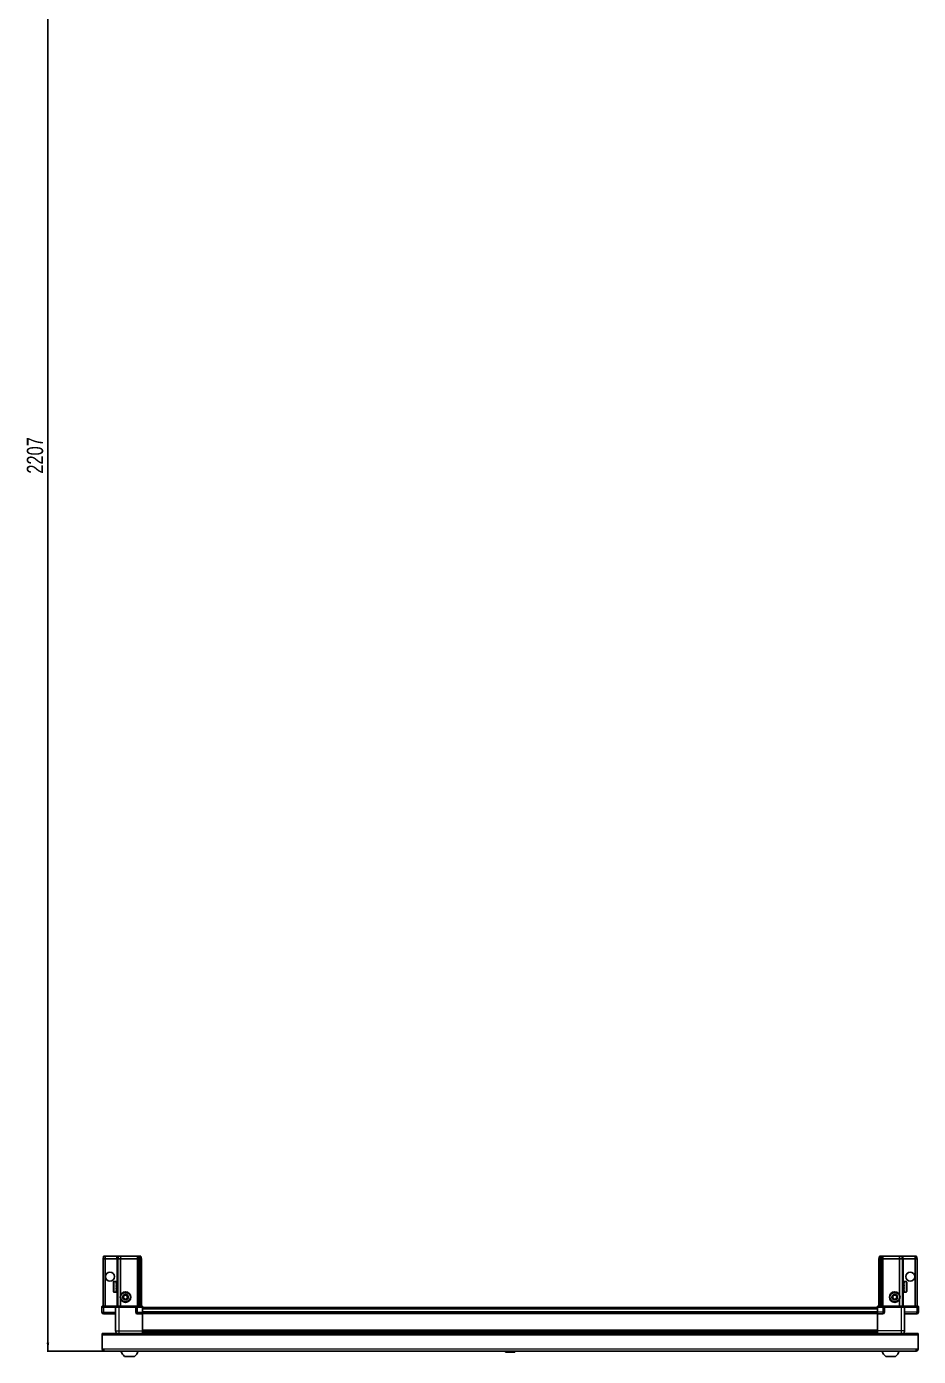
# Model space of a CAD drawing. Header units: millimetres. Extents: x 1415 to 6160, y -1588 to 1726.
# Drawn here: x 1479 to 2571, y -1588 to 40 of the extents above; entities that cross this region are included whole.
import ezdxf

# ---------------------------------------------------------------- set-up
doc = ezdxf.new("R2010")
doc.units = ezdxf.units.MM
doc.layers.add('FORMAT', color=7, linetype='Continuous')
doc.styles.add('SLDTEXTSTYLE0', font='TXT', dxfattribs={"width": 0.75})
doc.dimstyles.new('SLDDIMSTYLE0', dxfattribs={"dimtxt": 20, "dimasz": 10, "dimexe": 0, "dimexo": 0.0625, "dimgap": 5, "dimtad": 2, "dimdec": 1, "dimrnd": 1e-09, "dimzin": 12, "dimdsep": 46, "dimtxsty": 'SLDTEXTSTYLE0', "dimsah": 1, "dimcen": 0.09, "dimadec": 0, "dimazin": 3, "dimtfac": 1, "dimtofl": 0, "dimtmove": 0, "dimatfit": 3, "dimfxl": 0, "dimfrac": 2, "dimtolj": 1, "dimtzin": 12, "dimarcsym": 0})

# ---------------------------------------------------------------- blocks, each defined once
blk = doc.blocks.new('_D_9')
at = {"layer": 'FORMAT'}
for p, q in [((2065, 626), (1503.8, 626)), ((1504.8, 626), (1504.8, -1581)), ((1573.4, -1581), (1503.8, -1581))]:
    blk.add_line(p, q, dxfattribs=at)
for points in [[(1504.8, 626), (1503.3, 616), (1506.4, 616)], [(1504.8, -1581), (1506.4, -1571), (1503.3, -1571)]]:
    blk.add_solid(points, dxfattribs=at)
at = {"layer": 'FORMAT', "insert": (1479, -507.1), "char_height": 20, "attachment_point": 1, "rotation": 90, "style": 'SLDTEXTSTYLE0'}
blk.add_mtext('2207', dxfattribs=at)

msp = doc.modelspace()

# ---------------------------------------------------------------- linework, layer by layer
at = {"color": 7, "linetype": 'Continuous', "lineweight": 25}
for p, q in [((1572.32, -1468.01), (1573.12, -1465.01)), ((1572.32, -1468.01), (1572.32, -1526.31)), ((1574.82, -1468.01), (1572.32, -1468.01)), ((1573.12, -1465.01), (1574.97, -1465.01)), ((1574.82, -1468.01), (1574.97, -1465.01)), ((1574.82, -1468.01), (1574.82, -1526.31)), ((1589.32, -1468.01), (1574.82, -1468.01)), ((1574.97, -1465.01), (1589.32, -1465.01)), ((1589.32, -1465.01), (1591.12, -1465.01)), ((1590.32, -1468.01), (1589.32, -1468.01)), ((1590.32, -1468.01), (1591.12, -1465.01)), ((1593.82, -1468.01), (1590.32, -1468.01)), ((1590.32, -1468.01), (1590.32, -1526.31)), ((1591.12, -1465.01), (1594.15, -1465.01)), ((1594.15, -1465.01), (1593.82, -1468.01)), ((1593.82, -1468.01), (1593.82, -1512.51)), ((1614.32, -1468.01), (1593.82, -1468.01)), ((1594.15, -1465.01), (1614.32, -1465.01)), ((1614.32, -1465.01), (1616.12, -1465.01)), ((1615.32, -1468.01), (1614.32, -1468.01)), ((1616.12, -1465.01), (1615.32, -1468.01)), ((1615.32, -1468.01), (1615.32, -1526.31)), ((1616.32, -1468.01), (1615.32, -1468.01)), ((1616.12, -1465.01), (1616.86, -1465.01)), ((1616.86, -1465.01), (1616.32, -1468.01)), ((1616.32, -1468.01), (1616.32, -1526.31)), ((1617.82, -1468.01), (1616.32, -1468.01)), ((1616.86, -1465.01), (1617.36, -1465.01)), ((1617.36, -1465.01), (1618.52, -1465.01)), ((1617.36, -1465.01), (1617.82, -1468.01)), ((1617.82, -1468.01), (1617.82, -1526.31)), ((1619.32, -1468.01), (1617.82, -1468.01)), ((1618.52, -1465.01), (1619.32, -1468.01)), ((1619.32, -1468.01), (1619.32, -1526.31)), ((2523.12, -1465.01), (2522.32, -1468.01)), ((2522.32, -1468.01), (2523.82, -1468.01)), ((2522.32, -1468.01), (2522.32, -1526.31)), ((2524.28, -1465.01), (2523.12, -1465.01)), ((2524.28, -1465.01), (2523.82, -1468.01)), ((2523.82, -1468.01), (2525.32, -1468.01)), ((2523.82, -1468.01), (2523.82, -1526.31)), ((2524.78, -1465.01), (2524.28, -1465.01)), ((2524.78, -1465.01), (2525.32, -1468.01)), ((2525.52, -1465.01), (2524.78, -1465.01)), ((2525.32, -1468.01), (2526.32, -1468.01)), ((2525.32, -1468.01), (2525.32, -1526.31)), ((2525.52, -1465.01), (2526.32, -1468.01)), ((2527.32, -1465.01), (2525.52, -1465.01)), ((2526.32, -1468.01), (2526.32, -1526.31)), ((2526.32, -1468.01), (2527.32, -1468.01)), ((2547.49, -1465.01), (2527.32, -1465.01)), ((2527.32, -1468.01), (2547.82, -1468.01)), ((2547.49, -1465.01), (2547.82, -1468.01)), ((2550.52, -1465.01), (2547.49, -1465.01)), ((2547.82, -1468.01), (2547.82, -1512.51)), ((2547.82, -1468.01), (2551.32, -1468.01)), ((2551.32, -1468.01), (2550.52, -1465.01)), ((2552.32, -1465.01), (2550.52, -1465.01)), ((2551.32, -1468.01), (2551.32, -1526.31)), ((2551.32, -1468.01), (2552.32, -1468.01)), ((2566.67, -1465.01), (2552.32, -1465.01)), ((2552.32, -1468.01), (2566.82, -1468.01)), ((2566.82, -1468.01), (2566.67, -1465.01)), ((2568.52, -1465.01), (2566.67, -1465.01)), ((2566.82, -1468.01), (2566.82, -1526.31)), ((2566.82, -1468.01), (2569.32, -1468.01)), ((2569.32, -1468.01), (2568.52, -1465.01)), ((2569.32, -1468.01), (2569.32, -1526.31)), ((1585.12, -1508.21), (1585.12, -1496.81)), ((1588.32, -1496.01), (1585.92, -1496.01)), ((1588.32, -1496.01), (1588.32, -1496.02)), ((1588.32, -1496.02), (1588.82, -1496.02)), ((1588.32, -1496.21), (1588.82, -1496.21)), ((1588.32, -1496.21), (1588.32, -1496.43)), ((1588.32, -1496.43), (1588.82, -1496.43)), ((1588.32, -1497), (1588.82, -1497)), ((1588.32, -1497), (1588.32, -1497.43)), ((1588.32, -1497.43), (1588.82, -1497.43)), ((1588.82, -1496.21), (1588.82, -1496.02)), ((1588.82, -1496.43), (1588.82, -1496.21)), ((1588.82, -1497), (1588.82, -1496.43)), ((1588.82, -1497.43), (1588.82, -1497)), ((1588.82, -1498.34), (1588.82, -1497.43)), ((2555.72, -1496.01), (2552.82, -1496.01)), ((2553.32, -1496.01), (2552.82, -1496.01)), ((2552.82, -1496.01), (2552.82, -1496.06)), ((2552.82, -1496.06), (2552.82, -1496.35)), ((2553.32, -1496.06), (2552.82, -1496.06)), ((2553.32, -1496.35), (2552.82, -1496.35)), ((2552.82, -1496.35), (2552.82, -1496.62)), ((2553.32, -1496.62), (2552.82, -1496.62)), ((2552.82, -1496.62), (2552.82, -1497.29)), ((2553.32, -1497.29), (2552.82, -1497.29)), ((2552.82, -1497.29), (2552.82, -1497.76)), ((2553.32, -1496.06), (2553.32, -1496.01)), ((2553.32, -1496.62), (2553.32, -1496.35)), ((2553.32, -1497.76), (2553.32, -1497.29)), ((2556.52, -1496.81), (2556.52, -1508.21)), ((1585.92, -1509.01), (1588.32, -1509.01)), ((1588.32, -1498.34), (1588.82, -1498.34)), ((1588.32, -1498.34), (1588.32, -1498.93)), ((1588.32, -1498.93), (1588.82, -1498.93)), ((1588.32, -1500.08), (1588.82, -1500.08)), ((1588.32, -1500.08), (1588.32, -1500.78)), ((1588.32, -1500.78), (1588.82, -1500.78)), ((1588.32, -1502.06), (1588.82, -1502.06)), ((1588.32, -1502.06), (1588.32, -1502.8)), ((1588.32, -1502.21), (1588.82, -1502.21)), ((1588.32, -1502.71), (1588.82, -1502.71)), ((1588.32, -1502.8), (1588.82, -1502.8)), ((1588.32, -1504.09), (1588.82, -1504.09)), ((1588.32, -1504.09), (1588.32, -1504.79)), ((1588.32, -1504.79), (1588.82, -1504.79)), ((1588.32, -1505.96), (1588.82, -1505.96)), ((1588.32, -1505.96), (1588.32, -1506.56)), ((1588.32, -1506.56), (1588.82, -1506.56)), ((1588.32, -1507.49), (1588.82, -1507.49)), ((1588.32, -1507.49), (1588.32, -1507.94)), ((1588.32, -1507.94), (1588.82, -1507.94)), ((1588.32, -1508.54), (1588.82, -1508.54)), ((1588.32, -1508.54), (1588.32, -1508.78)), ((1588.32, -1508.78), (1588.82, -1508.78)), ((1588.32, -1509), (1588.82, -1509)), ((1588.32, -1509), (1588.32, -1509.01)), ((1588.32, -1509.01), (1588.82, -1509.01)), ((1588.92, -1498.11), (1588.82, -1498.11)), ((1588.82, -1498.93), (1588.82, -1498.34)), ((1588.82, -1500.08), (1588.82, -1498.93)), ((1588.82, -1500.78), (1588.82, -1500.08)), ((1588.82, -1502.06), (1588.82, -1500.78)), ((1588.82, -1502.21), (1588.82, -1502.06)), ((1588.82, -1502.8), (1588.82, -1502.71)), ((1588.82, -1504.09), (1588.82, -1502.8)), ((1588.82, -1504.79), (1588.82, -1504.09)), ((1588.82, -1505.96), (1588.82, -1504.79)), ((1588.82, -1506.56), (1588.82, -1505.96)), ((1588.82, -1507.49), (1588.82, -1506.56)), ((1588.82, -1506.91), (1588.92, -1506.91)), ((1588.82, -1507.94), (1588.82, -1507.49)), ((1588.82, -1508.54), (1588.82, -1507.94)), ((1588.82, -1508.78), (1588.82, -1508.54)), ((1588.82, -1509), (1588.82, -1508.78)), ((1588.82, -1509.01), (1588.82, -1509)), ((1588.92, -1506.91), (1588.92, -1498.11)), ((1589.8, -1499.2), (1589.32, -1498.51)), ((1589.32, -1506.51), (1589.32, -1498.51)), ((1589.32, -1506.51), (1589.8, -1505.82)), ((1590.29, -1498.51), (1589.8, -1499.2)), ((1589.8, -1505.82), (1589.8, -1499.2)), ((1589.8, -1505.82), (1590.29, -1506.51)), ((1590.32, -1498.51), (1590.29, -1498.51)), ((1590.29, -1506.51), (1590.29, -1498.51)), ((1590.29, -1506.51), (1590.32, -1506.51)), ((2551.35, -1498.51), (2551.32, -1498.51)), ((2551.32, -1506.51), (2551.35, -1506.51)), ((2551.84, -1499.2), (2551.35, -1498.51)), ((2551.35, -1498.51), (2551.35, -1506.51)), ((2551.35, -1506.51), (2551.84, -1505.82)), ((2552.32, -1498.51), (2551.84, -1499.2)), ((2551.84, -1499.2), (2551.84, -1505.82)), ((2551.84, -1505.82), (2552.32, -1506.51)), ((2552.32, -1498.51), (2552.32, -1506.51)), ((2552.82, -1498.11), (2552.72, -1498.11)), ((2552.72, -1498.11), (2552.72, -1506.91)), ((2552.72, -1506.91), (2552.82, -1506.91)), ((2552.82, -1497.76), (2552.82, -1498.73)), ((2553.32, -1497.76), (2552.82, -1497.76)), ((2553.32, -1498.73), (2552.82, -1498.73)), ((2552.82, -1498.73), (2552.82, -1499.36)), ((2552.82, -1499.36), (2552.82, -1500.55)), ((2553.32, -1499.36), (2552.82, -1499.36)), ((2553.32, -1500.55), (2552.82, -1500.55)), ((2552.82, -1500.55), (2552.82, -1501.19)), ((2553.32, -1501.19), (2552.82, -1501.19)), ((2552.82, -1501.27), (2552.82, -1502.56)), ((2553.32, -1501.27), (2552.82, -1501.27)), ((2553.32, -1502.56), (2552.82, -1502.56)), ((2553.32, -1503.05), (2552.82, -1503.05)), ((2552.82, -1503.05), (2552.82, -1503.3)), ((2552.82, -1503.3), (2552.82, -1504.57)), ((2553.32, -1503.3), (2552.82, -1503.3)), ((2553.32, -1504.57), (2552.82, -1504.57)), ((2552.82, -1504.57), (2552.82, -1505.26)), ((2552.82, -1505.26), (2552.82, -1506.38)), ((2553.32, -1505.26), (2552.82, -1505.26)), ((2553.32, -1506.38), (2552.82, -1506.38)), ((2552.82, -1506.38), (2552.82, -1506.94)), ((2552.82, -1506.94), (2552.82, -1507.8)), ((2553.32, -1506.94), (2552.82, -1506.94)), ((2553.32, -1507.8), (2552.82, -1507.8)), ((2552.82, -1507.8), (2552.82, -1508.2)), ((2552.82, -1508.2), (2552.82, -1508.71)), ((2553.32, -1508.2), (2552.82, -1508.2)), ((2553.32, -1508.71), (2552.82, -1508.71)), ((2552.82, -1508.71), (2552.82, -1508.89)), ((2552.82, -1508.89), (2552.82, -1509.01)), ((2553.32, -1508.89), (2552.82, -1508.89)), ((2552.82, -1509.01), (2555.72, -1509.01)), ((2553.32, -1499.36), (2553.32, -1498.73)), ((2553.32, -1501.27), (2553.32, -1500.55)), ((2553.32, -1503.3), (2553.32, -1502.56)), ((2553.32, -1505.26), (2553.32, -1504.57)), ((2553.32, -1506.94), (2553.32, -1506.38)), ((2553.32, -1508.2), (2553.32, -1507.8)), ((2553.32, -1508.89), (2553.32, -1508.71)), ((1571.32, -1526.31), (1570.82, -1527.18)), ((1570.82, -1527.51), (1570.82, -1527.18)), ((1570.82, -1527.51), (1572.82, -1527.51)), ((1570.82, -1527.51), (1570.82, -1533.51)), ((1572.82, -1526.31), (1571.32, -1526.31)), ((1572.82, -1526.31), (1587.62, -1526.31)), ((1587.62, -1527.51), (1572.82, -1527.51)), ((1572.82, -1527.51), (1587.62, -1527.51)), ((1587.62, -1526.31), (1587.82, -1526.31)), ((1587.82, -1527.51), (1587.62, -1527.51)), ((1587.82, -1527.51), (1587.82, -1526.31)), ((1587.82, -1526.31), (1591.82, -1526.31)), ((1591.82, -1527.51), (1587.82, -1527.51)), ((1587.82, -1527.51), (1587.82, -1556.51)), ((1591.82, -1526.31), (1612.12, -1526.31)), ((1612.12, -1527.51), (1591.82, -1527.51)), ((1593.82, -1517.51), (1593.82, -1526.31)), ((1612.12, -1526.31), (1612.32, -1526.31)), ((1612.32, -1527.51), (1612.12, -1527.51)), ((1612.32, -1527.51), (1612.32, -1526.31)), ((1613, -1526.31), (1612.32, -1526.31)), ((1612.32, -1527.51), (1614.32, -1527.51)), ((1612.32, -1527.51), (1612.32, -1533.51)), ((1613, -1526.31), (1620.82, -1526.31)), ((1620.82, -1527.18), (1614.32, -1527.18)), ((1620.82, -1527.51), (1614.32, -1527.51)), ((1614.32, -1527.51), (1620.82, -1527.51)), ((1620.82, -1526.31), (1620.82, -1527.18)), ((1620.82, -1527.18), (1620.82, -1527.18)), ((1620.82, -1527.51), (1620.82, -1527.18)), ((1620.82, -1527.51), (1620.82, -1527.51)), ((1620.82, -1527.51), (1620.82, -1533.51)), ((2520.82, -1527.66), (1620.82, -1527.66)), ((2520.82, -1526.31), (2528.64, -1526.31)), ((2520.82, -1527.18), (2520.82, -1526.31)), ((2520.82, -1527.51), (2520.82, -1527.18)), ((2527.32, -1527.18), (2520.82, -1527.18)), ((2527.32, -1527.51), (2520.82, -1527.51)), ((2520.82, -1527.51), (2520.82, -1533.51)), ((2527.32, -1527.51), (2529.32, -1527.51)), ((2529.32, -1527.51), (2527.32, -1527.51)), ((2529.32, -1526.31), (2528.64, -1526.31)), ((2529.32, -1527.51), (2529.32, -1526.31)), ((2529.32, -1526.31), (2529.52, -1526.31)), ((2529.52, -1527.51), (2529.32, -1527.51)), ((2529.32, -1527.51), (2529.32, -1533.51)), ((2529.52, -1526.31), (2549.82, -1526.31)), ((2549.82, -1527.51), (2529.52, -1527.51)), ((2547.82, -1517.51), (2547.82, -1526.31)), ((2549.82, -1526.31), (2553.82, -1526.31)), ((2553.82, -1527.51), (2549.82, -1527.51)), ((2553.82, -1527.51), (2553.82, -1526.31)), ((2553.82, -1526.31), (2554.02, -1526.31)), ((2554.02, -1527.51), (2553.82, -1527.51)), ((2553.82, -1527.51), (2553.82, -1556.51)), ((2554.02, -1526.31), (2568.82, -1526.31)), ((2568.82, -1527.51), (2554.02, -1527.51)), ((2570.32, -1526.31), (2568.82, -1526.31)), ((2568.82, -1527.51), (2570.82, -1527.51)), ((2570.82, -1527.18), (2570.32, -1526.31)), ((2570.82, -1527.18), (2570.32, -1526.31)), ((2570.82, -1527.51), (2570.82, -1527.18)), ((2570.82, -1527.51), (2570.82, -1527.18)), ((2570.82, -1527.51), (2570.82, -1527.51)), ((2570.82, -1527.51), (2570.82, -1533.51)), ((1587.82, -1535.51), (1572.82, -1535.51)), ((1620.82, -1535.51), (1614.32, -1535.51)), ((1620.82, -1533.51), (1620.82, -1535.51)), ((2520.82, -1534.86), (1620.82, -1534.86)), ((1620.82, -1556.51), (1620.82, -1535.51)), ((2520.82, -1533.51), (2520.82, -1535.51)), ((2520.82, -1535.51), (2527.32, -1535.51)), ((2520.82, -1556.51), (2520.82, -1535.51)), ((2553.82, -1535.51), (2568.82, -1535.51)), ((1571.32, -1561.61), (1571.32, -1559.51)), ((1571.32, -1559.51), (2570.32, -1559.51)), ((1571.32, -1578.91), (1571.32, -1561.61)), ((1586.32, -1559.41), (1573.42, -1559.41)), ((1586.32, -1559.41), (1586.32, -1559.51)), ((1620.67, -1559.51), (1620.67, -1556.51)), ((1620.82, -1557.54), (2520.82, -1557.54)), ((1620.82, -1557.57), (2520.82, -1557.57)), ((1644.7, -1559.36), (1620.82, -1559.36)), ((1639.32, -1559.51), (1639.32, -1559.36)), ((1639.36, -1559.51), (1639.36, -1559.36)), ((1639.63, -1559.51), (1639.63, -1559.36)), ((1639.89, -1559.51), (1639.89, -1559.36)), ((1640.54, -1559.51), (1640.54, -1559.36)), ((1641.01, -1559.51), (1641.01, -1559.36)), ((1641.97, -1559.51), (1641.97, -1559.36)), ((1642.59, -1559.51), (1642.59, -1559.36)), ((1643.78, -1559.51), (1643.78, -1559.36)), ((1644.44, -1559.51), (1644.44, -1559.36)), ((1644.49, -1559.51), (1644.49, -1559.36)), ((1645.79, -1559.36), (1644.7, -1559.36)), ((1645.79, -1559.51), (1645.79, -1559.36)), ((1645.79, -1559.36), (1645.79, -1559.36)), ((1646.52, -1559.36), (1645.79, -1559.36)), ((1645.8, -1559.51), (1645.8, -1559.36)), ((1646.3, -1559.51), (1646.3, -1559.36)), ((1646.52, -1559.51), (1646.52, -1559.36)), ((1646.94, -1559.36), (1646.52, -1559.36)), ((1646.52, -1559.36), (1646.52, -1559.36)), ((2494.7, -1559.36), (1646.94, -1559.36)), ((1647.8, -1559.51), (1647.8, -1559.36)), ((1648.49, -1559.51), (1648.49, -1559.36)), ((1649.61, -1559.51), (1649.61, -1559.36)), ((1650.19, -1559.51), (1650.19, -1559.36)), ((1651.06, -1559.51), (1651.06, -1559.36)), ((1651.46, -1559.51), (1651.46, -1559.36)), ((1651.99, -1559.51), (1651.99, -1559.36)), ((1652.18, -1559.51), (1652.18, -1559.36)), ((1652.32, -1559.51), (1652.32, -1559.36)), ((2489.32, -1559.51), (2489.32, -1559.36)), ((2489.49, -1559.51), (2489.49, -1559.36)), ((2489.7, -1559.51), (2489.7, -1559.36)), ((2490.26, -1559.51), (2490.26, -1559.36)), ((2490.68, -1559.51), (2490.68, -1559.36)), ((2491.58, -1559.51), (2491.58, -1559.36)), ((2492.16, -1559.51), (2492.16, -1559.36)), ((2493.31, -1559.51), (2493.31, -1559.36)), ((2494, -1559.51), (2494, -1559.36)), ((2495.28, -1559.36), (2494.7, -1559.36)), ((2495.28, -1559.51), (2495.28, -1559.36)), ((2495.29, -1559.36), (2495.28, -1559.36)), ((2496.02, -1559.36), (2495.29, -1559.36)), ((2495.46, -1559.51), (2495.46, -1559.36)), ((2495.96, -1559.51), (2495.96, -1559.36)), ((2496.02, -1559.51), (2496.02, -1559.36)), ((2496.94, -1559.36), (2496.02, -1559.36)), ((2496.02, -1559.36), (2496.02, -1559.36)), ((2520.82, -1559.36), (2496.94, -1559.36)), ((2497.31, -1559.51), (2497.31, -1559.36)), ((2498.02, -1559.51), (2498.02, -1559.36)), ((2499.19, -1559.51), (2499.19, -1559.36)), ((2499.8, -1559.51), (2499.8, -1559.36)), ((2500.75, -1559.51), (2500.75, -1559.36)), ((2501.19, -1559.51), (2501.19, -1559.36)), ((2501.82, -1559.51), (2501.82, -1559.36)), ((2502.06, -1559.51), (2502.06, -1559.36)), ((2502.3, -1559.51), (2502.3, -1559.36)), ((2502.32, -1559.51), (2502.32, -1559.36)), ((2555.32, -1559.41), (2555.32, -1559.51)), ((2555.32, -1559.41), (2568.22, -1559.41)), ((2570.32, -1559.51), (2570.32, -1561.61)), ((2570.32, -1561.61), (2570.32, -1578.91)), ((1573.42, -1578.91), (1571.32, -1578.91)), ((1573.42, -1578.91), (1573.42, -1581.01)), ((2570.32, -1578.91), (2568.22, -1578.91)), ((2568.22, -1581.01), (2568.22, -1578.91)), ((2568.22, -1581.01), (1573.42, -1581.01)), ((1598.82, -1587.61), (1610.82, -1587.61)), ((2066.02, -1581.01), (2065.03, -1582)), ((2065.03, -1582), (2065.03, -1582.51)), ((2076.6, -1582), (2065.03, -1582)), ((2076.6, -1582.51), (2065.03, -1582.51)), ((2076.6, -1582), (2075.62, -1581.01)), ((2076.6, -1582.51), (2076.6, -1582)), ((2530.82, -1587.61), (2542.82, -1587.61))]:
    msp.add_line(p, q, dxfattribs=at)
at = {"color": 8, "linetype": 'Continuous', "lineweight": 18}
for p, q in [((1589.32, -1468.01), (1589.32, -1465.01)), ((1589.32, -1468.01), (1589.32, -1498.51)), ((1614.32, -1465.01), (1614.32, -1468.01)), ((1614.32, -1468.01), (1614.32, -1526.31)), ((2527.32, -1465.01), (2527.32, -1468.01)), ((2527.32, -1468.01), (2527.32, -1526.31)), ((2552.32, -1468.01), (2552.32, -1465.01)), ((2552.32, -1468.01), (2552.32, -1498.51)), ((1585.92, -1509.01), (1585.92, -1496.01)), ((2555.72, -1496.01), (2555.72, -1509.01)), ((1589.32, -1506.51), (1589.32, -1526.31)), ((2552.32, -1506.51), (2552.32, -1526.31)), ((1572.82, -1527.51), (1572.82, -1526.31)), ((1572.82, -1527.51), (1572.82, -1533.51)), ((1587.62, -1527.51), (1587.62, -1526.31)), ((1591.82, -1527.51), (1591.82, -1526.31)), ((1591.82, -1527.51), (1591.82, -1556.51)), ((1612.12, -1527.51), (1612.12, -1526.31)), ((1614.32, -1527.51), (1614.32, -1527.18)), ((1614.32, -1527.51), (1614.32, -1533.51)), ((1620.82, -1527.51), (1620.82, -1527.18)), ((2520.82, -1529.66), (1620.82, -1529.66)), ((2527.32, -1527.51), (2527.32, -1527.18)), ((2527.32, -1527.51), (2527.32, -1533.51)), ((2529.52, -1526.31), (2529.52, -1527.51)), ((2549.82, -1527.51), (2549.82, -1526.31)), ((2549.82, -1527.51), (2549.82, -1556.51)), ((2554.02, -1526.31), (2554.02, -1527.51)), ((2568.82, -1527.51), (2568.82, -1526.31)), ((2568.82, -1527.51), (2568.82, -1533.51)), ((1570.82, -1533.51), (1572.82, -1533.51)), ((1572.82, -1533.51), (1587.82, -1533.51)), ((1572.82, -1535.51), (1572.82, -1533.51)), ((1612.32, -1533.51), (1614.32, -1533.51)), ((1614.32, -1533.51), (1620.82, -1533.51)), ((1614.32, -1533.51), (1614.32, -1535.51)), ((2520.82, -1532.86), (1620.82, -1532.86)), ((2520.82, -1535.51), (1620.82, -1535.51)), ((2527.32, -1533.51), (2520.82, -1533.51)), ((2529.32, -1533.51), (2527.32, -1533.51)), ((2527.32, -1533.51), (2527.32, -1535.51)), ((2568.82, -1533.51), (2553.82, -1533.51)), ((2570.82, -1533.51), (2568.82, -1533.51)), ((2568.82, -1535.51), (2568.82, -1533.51)), ((2570.32, -1561.61), (1571.32, -1561.61)), ((1573.42, -1559.51), (1573.42, -1559.41)), ((1591.82, -1556.51), (1620.82, -1556.51)), ((1620.82, -1554.92), (2520.82, -1554.92)), ((2520.82, -1556.33), (1620.82, -1556.33)), ((1620.82, -1558.78), (2520.82, -1558.78)), ((2549.82, -1556.51), (2520.82, -1556.51)), ((2568.22, -1559.51), (2568.22, -1559.41)), ((2568.22, -1578.91), (1573.42, -1578.91))]:
    msp.add_line(p, q, dxfattribs=at)
at = {"color": 7, "linetype": 'Continuous', "lineweight": 25, "flags": 128}
for points in [[(1573.42, -1559.41), (1573.01, -1559.45), (1572.78, -1559.51)], [(2568.86, -1559.51), (2568.63, -1559.45), (2568.22, -1559.41)]]:
    msp.add_lwpolyline(points, dxfattribs=at)
at = {"color": 7, "linetype": 'Continuous', "lineweight": 25}
for centre, radius in [((1580.82, -1490.01), 5.5), ((2560.82, -1490.01), 5.5), ((1599.82, -1515.01), 6.5), ((1599.82, -1515.01), 3.46), ((2541.82, -1515.01), 6.5), ((2541.82, -1515.01), 3.46)]:
    msp.add_circle(centre, radius, dxfattribs=at)
at = {"color": 8, "linetype": 'Continuous', "lineweight": 18}
for centre in [(1599.82, -1515.01), (2541.82, -1515.01)]:
    msp.add_circle(centre, 5.7, dxfattribs=at)
at = {"color": 7, "linetype": 'Continuous', "lineweight": 25}
for centre, radius, start, end in [((1585.92, -1496.81), 0.8, 90, 180), ((2555.72, -1496.81), 0.8, 0, 90), ((1585.92, -1508.21), 0.8, 180, 270), ((1589.32, -1498.11), 0.4, 180, 270), ((1589.32, -1506.91), 0.4, 90, 180), ((1599.82, -1515.01), 2.5, 147.37605, 207.37605), ((1599.82, -1515.01), 2.5, 87.37605, 147.37605), ((1599.82, -1515.01), 2.5, 27.37605, 87.37605), ((2541.82, -1515.01), 2.5, 134.67671, 194.67671), ((2541.82, -1515.01), 2.5, 74.67671, 134.67671), ((2541.82, -1515.01), 2.5, 14.67671, 74.67671), ((2552.32, -1498.11), 0.4, 270, 360), ((2552.32, -1506.91), 0.4, 0, 90), ((2555.72, -1508.21), 0.8, 270, 360), ((1599.82, -1515.01), 2.5, 207.37605, 267.37605), ((1599.82, -1515.01), 2.5, 267.37605, 327.37605), ((1599.82, -1515.01), 2.5, 327.37605, 27.37605), ((2541.82, -1515.01), 2.5, 194.67671, 254.67671), ((2541.82, -1515.01), 2.5, 254.67671, 314.67671), ((2541.82, -1515.01), 2.5, 314.67671, 14.67671), ((1572.82, -1533.51), 2, 180, 270), ((1614.32, -1533.51), 2, 180, 270), ((2527.32, -1533.51), 2, 270, 0), ((2568.82, -1533.51), 2, 270, 0), ((1573.42, -1578.91), 2.1, 180, 270), ((1573.42, -1578.91), 0.6, 180, 270), ((2568.22, -1578.91), 2.1, 270, 0), ((2568.22, -1578.91), 0.6, 270, 0), ((1605.84, -1577.99), 11.91, 194.70035, 233.8734), ((1603.8, -1577.99), 11.91, 306.1266, 345.29965), ((2537.84, -1577.99), 11.91, 194.70035, 233.8734), ((2535.8, -1577.99), 11.91, 306.1266, 345.29965)]:
    msp.add_arc(centre, radius, start, end, dxfattribs=at)
for centre, start_param, end_param in [((1614.32, -1523.72), 2.4188584, 3.1415927), ((2527.32, -1523.72), 3.1415927, 3.8643269)]:
    msp.add_ellipse(centre, major_axis=(0, 3.46), ratio=0.5773503, start_param=start_param, end_param=end_param, dxfattribs=at)
for points, knots in [([(1596.94, -1514.88), (1597.21, -1514.45), (1597.73, -1513.64), (1598.25, -1512.83), (1598.49, -1512.45)], [0, 0, 0, 0, 0.5346859, 1, 1, 1, 1]), ([(1598.49, -1512.45), (1599.01, -1512.47), (1599.97, -1512.52), (1600.93, -1512.56), (1601.38, -1512.58)], [0, 0, 0, 0, 0.5346859, 1, 1, 1, 1]), ([(1601.38, -1512.58), (1601.53, -1512.89), (1601.91, -1513.62), (1602.37, -1514.5), (1602.65, -1515.04), (1602.7, -1515.15)], [0, 0, 0, 0, 0.3629006, 0.8668753, 1, 1, 1, 1]), ([(2539.04, -1514.25), (2539.4, -1513.89), (2540.09, -1513.21), (2540.77, -1512.54), (2541.09, -1512.22)], [0, 0, 0, 0, 0.5346859, 1, 1, 1, 1]), ([(2541.09, -1512.22), (2541.59, -1512.36), (2542.52, -1512.61), (2543.44, -1512.87), (2543.87, -1512.98)], [0, 0, 0, 0, 0.5346859, 1, 1, 1, 1]), ([(2543.87, -1512.98), (2543.9, -1513.11), (2544.06, -1513.68), (2544.31, -1514.65), (2544.52, -1515.44), (2544.6, -1515.78)], [0, 0, 0, 0, 0.1331247, 0.6370994, 1, 1, 1, 1]), ([(1598.26, -1517.45), (1598.21, -1517.33), (1597.93, -1516.8), (1597.47, -1515.92), (1597.09, -1515.19), (1596.94, -1514.88)], [0, 0, 0, 0, 0.1331247, 0.6370994, 1, 1, 1, 1]), ([(1601.15, -1517.58), (1600.63, -1517.55), (1599.67, -1517.51), (1598.71, -1517.47), (1598.26, -1517.45)], [0, 0, 0, 0, 0.5346859, 1, 1, 1, 1]), ([(1602.7, -1515.15), (1602.43, -1515.58), (1601.91, -1516.39), (1601.39, -1517.2), (1601.15, -1517.58)], [0, 0, 0, 0, 0.53468586, 1, 1, 1, 1]), ([(2539.77, -1517.04), (2539.68, -1516.71), (2539.47, -1515.91), (2539.22, -1514.95), (2539.07, -1514.37), (2539.04, -1514.25)], [0, 0, 0, 0, 0.3629006, 0.8668753, 1, 1, 1, 1]), ([(2542.55, -1517.81), (2542.05, -1517.67), (2541.12, -1517.42), (2540.2, -1517.16), (2539.77, -1517.04)], [0, 0, 0, 0, 0.5346859, 1, 1, 1, 1]), ([(2544.6, -1515.78), (2544.24, -1516.14), (2543.55, -1516.82), (2542.87, -1517.49), (2542.55, -1517.81)], [0, 0, 0, 0, 0.53468586, 1, 1, 1, 1]), ([(1587.82, -1556.51), (1587.87, -1556.95), (1587.94, -1557.63), (1588.37, -1558.45), (1588.83, -1559), (1589.23, -1559.36), (1589.5, -1559.49), (1589.54, -1559.51)], [0, 0, 0, 0, 0.36301846, 0.55843766, 0.75800394, 0.95757021, 1, 1, 1, 1]), ([(1620.82, -1556.51), (1620.82, -1556.91), (1620.82, -1557.7), (1620.82, -1558.72), (1620.82, -1559.35), (1620.82, -1559.5), (1620.82, -1559.51)], [0, 0, 0, 0, 0.3255201, 0.6510403, 0.9765604, 1, 1, 1, 1]), ([(2520.82, -1556.51), (2520.82, -1556.91), (2520.82, -1557.7), (2520.82, -1558.72), (2520.82, -1559.35), (2520.82, -1559.5), (2520.82, -1559.51)], [0, 0, 0, 0, 0.3255201, 0.6510403, 0.9765604, 1, 1, 1, 1]), ([(2553.82, -1556.51), (2553.77, -1556.95), (2553.7, -1557.63), (2553.27, -1558.45), (2552.81, -1559), (2552.41, -1559.36), (2552.14, -1559.49), (2552.1, -1559.51)], [0, 0, 0, 0, 0.3630185, 0.5584377, 0.7580039, 0.9575702, 1, 1, 1, 1])]:
    msp.add_open_spline(points, degree=3, knots=knots, dxfattribs=at)
at = {"color": 8, "linetype": 'Continuous', "lineweight": 18}
for points in [[(1587.82, -1556.51), (1587.88, -1556.51), (1588, -1556.51), (1588.93, -1556.51), (1590.25, -1556.51), (1591.3, -1556.51), (1591.82, -1556.51)], [(2553.82, -1556.51), (2553.76, -1556.51), (2553.64, -1556.51), (2552.71, -1556.51), (2551.39, -1556.51), (2550.34, -1556.51), (2549.82, -1556.51)]]:
    msp.add_open_spline(points, degree=3, dxfattribs=at)
for points in [[(1591.82, -1556.51), (1591.82, -1556.95), (1591.82, -1557.63), (1591.82, -1558.45), (1591.82, -1559), (1591.82, -1559.36), (1591.82, -1559.49), (1591.82, -1559.51)], [(2549.82, -1556.51), (2549.82, -1556.95), (2549.82, -1557.63), (2549.82, -1558.45), (2549.82, -1559), (2549.82, -1559.36), (2549.82, -1559.49), (2549.82, -1559.51)]]:
    msp.add_open_spline(points, degree=3, knots=[0, 0, 0, 0, 0.3630185, 0.5584377, 0.7580039, 0.9575702, 1, 1, 1, 1], dxfattribs=at)

# ---------------------------------------------------------------- dimensions: what is measured, and where the dimension line sits
at = {"layer": 'FORMAT'}
dim = msp.add_linear_dim(base=(1504.82, -1581.01), p1=(2065.03, 625.99), p2=(1573.42, -1581.01), angle=90, dimstyle='SLDDIMSTYLE0', dxfattribs=at)
dim.commit()
dim.dimension.update_dxf_attribs({"geometry": '_D_9', "text_midpoint": (1504.82, -477.51), "dimtype": 160})

doc.saveas('drawing.dxf')
